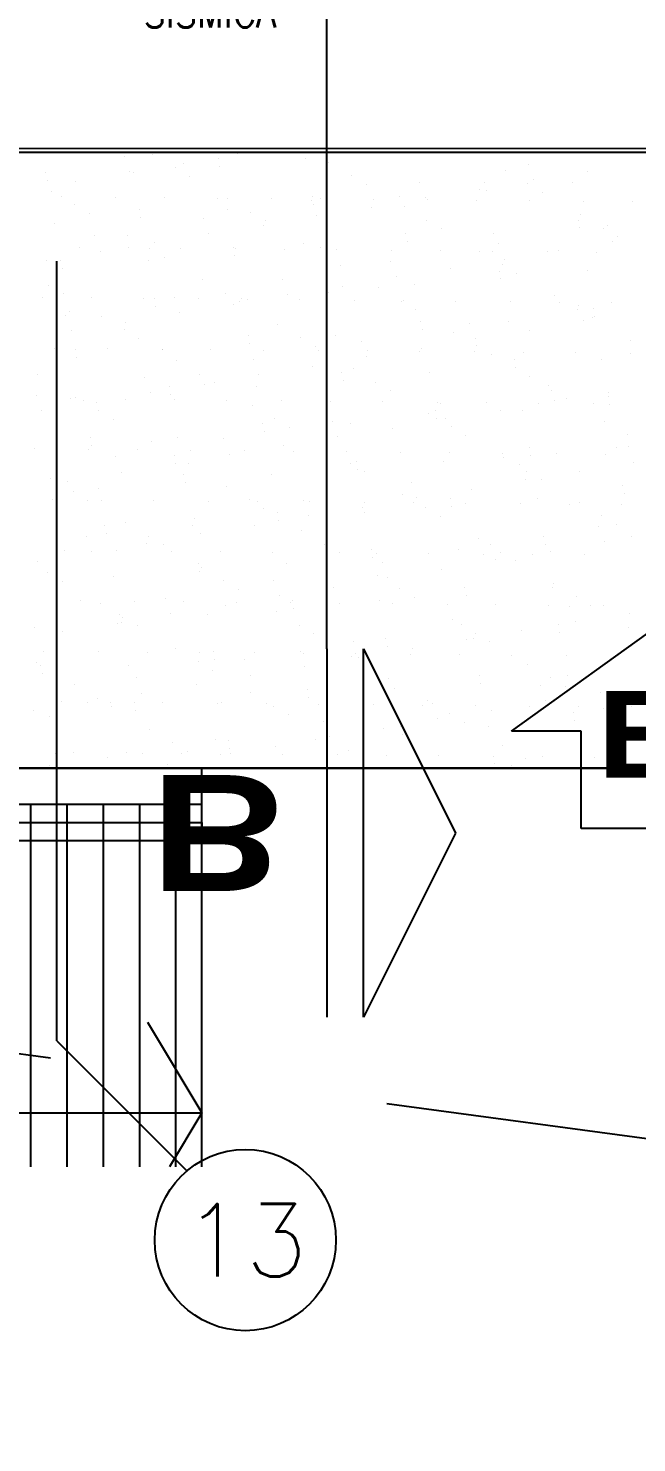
# Model space of a CAD drawing. Header units: millimetres. Extents: x -3 to 53, y -269 to 39.
# Drawn here: x 23.121 to 24.801, y 18.641 to 22.542 of the extents above; entities that cross this region are included whole.
import ezdxf
from ezdxf import colors
from ezdxf.entities.mleader import LeaderData, LeaderLine
from ezdxf.enums import TextEntityAlignment as Align
from ezdxf.math import Vec2, Vec3
from ezdxf.xclip import XClip

# ---------------------------------------------------------------- set-up
doc = ezdxf.new("R2010")
doc.units = ezdxf.units.MM
doc.header["$LTSCALE"] = 15
doc.header["$XCLIPFRAME"] = 2
for name, pattern in [('ACAD_ISO07W100', [3, 0, -3]), ('CENTER', [2, 1.25, -0.25, 0.25, -0.25]), ('HIDDEN2', [0.1875, 0.125, -0.0625]), ('PHANTOM', [63.5, 31.75, -6.35, 6.35, -6.35, 6.35, -6.35]), ('PHANTOM2', [1.25, 0.625, -0.125, 0.125, -0.125, 0.125, -0.125])]:
    doc.linetypes.add(name, pattern=pattern)
doc.layers.get('0').update_dxf_attribs({"color": 250})
for name, color, linetype in [('A-CORTE', 250, 'CENTER'), ('A-EJES', 251, 'PHANTOM'), ('A-MURO BAJO', 251, 'Continuous'), ('A-PROYECCIONES', 250, 'HIDDEN2'), ('A-TEXTO-INDICACIONES', 250, 'Continuous'), ('DLP_VERDE', 250, 'Continuous')]:
    doc.layers.add(name, color=color, linetype=linetype)
doc.layers.add('A-MUROS', color=252, linetype='Continuous', lineweight=30)
doc.styles.add('R140', font='', dxfattribs={"height": 3.55})
doc.styles.add('R160-75', font='', dxfattribs={"height": 0.6})
doc.styles.add('R80', font='ARIALN.TTF', dxfattribs={"height": 2.03})
doc.styles.add('ROMANS', font='romans.shx', dxfattribs={"width": 0.8})
doc.styles.add('TXT_COTAS', font='romans.shx', dxfattribs={"width": 0.8})
doc.styles.get('R140').set_extended_font_data('Arial Black', bold=True)
doc.styles.get('R160-75').set_extended_font_data('Arial Black', bold=True)

# ---------------------------------------------------------------- blocks, each defined once
blk = doc.blocks.new('A$C9f73720c')
at = {"linetype": 'Continuous'}
for p, q in [((60.3183, 104.4726, 0), (61.9443, 103.9763, 0)), ((60.2891, 104.377, 0), (61.9151, 103.8806, 0)), ((60.2599, 104.2813, 0), (61.886, 103.785, 0)), ((60.2307, 104.1857, 0), (61.8568, 103.6893, 0)), ((60.2015, 104.09, 0), (61.8276, 103.5937, 0))]:
    blk.add_line(p, q, dxfattribs=at)
blk.add_line((58.5687, 95.8296, 0), (61.1526, 104.294, 0))
at = {"extrusion": (-3.59203e-08, 1.08614e-08, 1), "elevation": -0.2526}
blk.add_lwpolyline([(57.8034, 96.0633), (60.3873, 104.5277), (60.4351, 104.5131), (57.8512, 96.0487)], close=True, dxfattribs=at)
at = {"layer": 'A-MURO BAJO'}
for p, q in [((59.2224, 107.0787, 0), (53.4761, 88.235, 0)), ((60.5942, 105.7193, 0), (54.0754, 84.364, 0)), ((61.9656, 104.0459, 0), (60.2438, 104.5715, 0)), ((60.3395, 104.5423, 0), (54.1573, 84.2898, 0))]:
    blk.add_line(p, q, dxfattribs=at)
at = {"layer": 'A-PROYECCIONES'}
for p, q in [((57.9161, 84.0296, 0), (65.9466, 129.074, 0)), ((51.8921, 84.3407, 0), (70.8171, 125.5768, 0))]:
    blk.add_line(p, q, dxfattribs=at)
at = {"layer": 'A-PROYECCIONES', "linetype": 'Continuous'}
for p, q in [((60.8697, 104.2236, 0), (61.1526, 104.294, 0)), ((61.1526, 104.294, 0), (61.3479, 104.0776, 0))]:
    blk.add_line(p, q, dxfattribs=at)
at = {"layer": 'DLP_VERDE'}
for p, q in [((59.2325, 107.0756), (53.4804, 88.2337)), ((54.0754, 84.364), (60.5853, 105.6901))]:
    blk.add_line(p, q, dxfattribs=at)
at = {"layer": 'DLP_VERDE', "linetype": 'Continuous'}
for p, q in [((59.0973, 106.1654), (59.0973, 106.1654)), ((58.9802, 106.0712), (58.9802, 106.0712)), ((59.1401, 106.0782), (59.1401, 106.0782)), ((59.1772, 106.0971), (59.1772, 106.0971)), ((59.1845, 106.0801), (59.1845, 106.0801)), ((59.0566, 106.0365), (59.0566, 106.0365)), ((59.1428, 106.0655), (59.1428, 106.0655)), ((59.46, 106.0466), (59.46, 106.0466)), ((59.4947, 106.036), (59.4947, 106.036)), ((58.9974, 106.0209), (58.9974, 106.0209)), ((59.089, 106.0163), (59.089, 106.0163)), ((59.1014, 106.0072), (59.1014, 106.0072)), ((59.1234, 106.0043), (59.1234, 106.0043)), ((59.2001, 106.0283), (59.2001, 106.0283)), ((59.3464, 106.0289), (59.3464, 106.0289)), ((59.2424, 105.9886), (59.2424, 105.9886)), ((59.3464, 105.9749), (59.3464, 105.9749)), ((59.3685, 105.972), (59.3685, 105.972)), ((59.3702, 105.9644), (59.3702, 105.9644)), ((59.4874, 105.9564), (59.4874, 105.9564)), ((59.7067, 105.9632), (59.7067, 105.9632)), ((59.7396, 105.9551), (59.7396, 105.9551)), ((59.784, 105.957), (59.784, 105.957)), ((58.9136, 105.919), (58.9136, 105.919)), ((58.958, 105.9209), (58.958, 105.9209)), ((58.9992, 105.934), (58.9992, 105.934)), ((59.1667, 105.9301), (59.1667, 105.9301)), ((59.3266, 105.937), (59.3266, 105.937)), ((59.3358, 105.9328), (59.3358, 105.9328)), ((59.371, 105.939), (59.371, 105.939)), ((59.5797, 105.9481), (59.5797, 105.9481)), ((59.5915, 105.9427), (59.5915, 105.9427)), ((59.6135, 105.9398), (59.6135, 105.9398)), ((59.7325, 105.9241), (59.7325, 105.9241)), ((58.9648, 105.9025), (58.9648, 105.9025)), ((59.0112, 105.8924), (59.0112, 105.8924)), ((59.1595, 105.8994), (59.1595, 105.8994)), ((59.282, 105.8836), (59.282, 105.8836)), ((59.303, 105.8912), (59.303, 105.8912)), ((59.4492, 105.8918), (59.4492, 105.8918)), ((59.5975, 105.8989), (59.5975, 105.8989)), ((59.6529, 105.914), (59.6529, 105.914)), ((59.741, 105.8906), (59.741, 105.8906)), ((59.8365, 105.9104), (59.8365, 105.9104)), ((59.8585, 105.9075), (59.8585, 105.9075)), ((59.8873, 105.8913), (59.8873, 105.8913)), ((59.9775, 105.8918), (59.9775, 105.8918)), ((58.9111, 105.8532), (58.9111, 105.8532)), ((59.9341, 105.862), (59.9341, 105.862)), ((59.1922, 105.8013), (59.1922, 105.8013)), ((59.5287, 105.8001), (59.5287, 105.8001)), ((59.5575, 105.7978), (59.5575, 105.7978)), ((59.5631, 105.8317), (59.5631, 105.8317)), ((59.7662, 105.8069), (59.7662, 105.8069)), ((59.8997, 105.8305), (59.8997, 105.8305)), ((59.9261, 105.8139), (59.9261, 105.8139)), ((59.9705, 105.8158), (59.9705, 105.8158)), ((60.1792, 105.8249), (60.1792, 105.8249)), ((60.2168, 105.8116), (60.2168, 105.8116)), ((58.9272, 105.79), (58.9272, 105.79)), ((58.9402, 105.7708), (58.9402, 105.7708)), ((58.9493, 105.7871), (58.9493, 105.7871)), ((59.0683, 105.7714), (59.0683, 105.7714)), ((59.1001, 105.7778), (59.1001, 105.7778)), ((59.1445, 105.7798), (59.1445, 105.7798)), ((59.1578, 105.7698), (59.1578, 105.7698)), ((59.2623, 105.7623), (59.2623, 105.7623)), ((59.3532, 105.7889), (59.3532, 105.7889)), ((59.5131, 105.7959), (59.5131, 105.7959)), ((59.7004, 105.7618), (59.7004, 105.7618)), ((59.8459, 105.7813), (59.8459, 105.7813)), ((60.1384, 105.7612), (60.1384, 105.7612)), ((58.9678, 105.7546), (58.9678, 105.7546)), ((59.1041, 105.7205), (59.1041, 105.7205)), ((59.114, 105.7553), (59.114, 105.7553)), ((59.1723, 105.7577), (59.1723, 105.7577)), ((59.1943, 105.7548), (59.1943, 105.7548)), ((59.3133, 105.7392), (59.3133, 105.7392)), ((59.4058, 105.7541), (59.4058, 105.7541)), ((59.4173, 105.7255), (59.4173, 105.7255)), ((59.4393, 105.7226), (59.4393, 105.7226)), ((59.475, 105.7509), (59.475, 105.7509)), ((59.5521, 105.7547), (59.5521, 105.7547)), ((59.8438, 105.7535), (59.8438, 105.7535)), ((59.9901, 105.7542), (59.9901, 105.7542)), ((60.1271, 105.7293), (60.1271, 105.7293)), ((60.2819, 105.753), (60.2819, 105.753)), ((60.4281, 105.7537), (60.4281, 105.7537)), ((60.4636, 105.7282), (60.4636, 105.7282)), ((59.5583, 105.7069), (59.5583, 105.7069)), ((59.6623, 105.6932), (59.6623, 105.6932)), ((59.6844, 105.6903), (59.6844, 105.6903)), ((59.7561, 105.699), (59.7561, 105.699)), ((60.0926, 105.6978), (60.0926, 105.6978)), ((60.3657, 105.6838), (60.3657, 105.6838)), ((60.5256, 105.6907), (60.5256, 105.6907)), ((60.57, 105.6927), (60.57, 105.6927)), ((59.3852, 105.6686), (59.3852, 105.6686)), ((59.5397, 105.6477), (59.5397, 105.6477)), ((59.6996, 105.6547), (59.6996, 105.6547)), ((59.7217, 105.6674), (59.7217, 105.6674)), ((59.744, 105.6566), (59.744, 105.6566)), ((59.8033, 105.6746), (59.8033, 105.6746)), ((59.9073, 105.6609), (59.9073, 105.6609)), ((59.9294, 105.658), (59.9294, 105.658)), ((59.9527, 105.6657), (59.9527, 105.6657)), ((60.0389, 105.6486), (60.0389, 105.6486)), ((60.0484, 105.6424), (60.0484, 105.6424)), ((60.1126, 105.6727), (60.1126, 105.6727)), ((60.157, 105.6747), (60.157, 105.6747)), ((60.4098, 105.6789), (60.4098, 105.6789)), ((58.8736, 105.6186), (58.8736, 105.6186)), ((58.918, 105.6206), (58.918, 105.6206)), ((58.9271, 105.6257), (58.9271, 105.6257)), ((58.9799, 105.6067), (58.9799, 105.6067)), ((59.0143, 105.6382), (59.0143, 105.6382)), ((59.0706, 105.6175), (59.0706, 105.6175)), ((59.1267, 105.6297), (59.1267, 105.6297)), ((59.2169, 105.6182), (59.2169, 105.6182)), ((59.2866, 105.6367), (59.2866, 105.6367)), ((59.331, 105.6386), (59.331, 105.6386)), ((59.3508, 105.6371), (59.3508, 105.6371)), ((59.3652, 105.6252), (59.3652, 105.6252)), ((59.5086, 105.617), (59.5086, 105.617)), ((59.6549, 105.6176), (59.6549, 105.6176)), ((59.668, 105.6182), (59.668, 105.6182)), ((59.8032, 105.6247), (59.8032, 105.6247)), ((59.9467, 105.6164), (59.9467, 105.6164)), ((60.0929, 105.6171), (60.0929, 105.6171)), ((60.1524, 105.6287), (60.1524, 105.6287)), ((60.1744, 105.6258), (60.1744, 105.6258)), ((60.2412, 105.6241), (60.2412, 105.6241)), ((60.2934, 105.6101), (60.2934, 105.6101)), ((60.3847, 105.6159), (60.3847, 105.6159)), ((60.531, 105.6166), (60.531, 105.6166)), ((58.7751, 105.5699), (58.7751, 105.5699)), ((59.297, 105.5878), (59.297, 105.5878)), ((59.9491, 105.5663), (59.9491, 105.5663)), ((60.2856, 105.5651), (60.2856, 105.5651)), ((60.32, 105.5966), (60.32, 105.5966)), ((60.3974, 105.5964), (60.3974, 105.5964)), ((60.4194, 105.5935), (60.4194, 105.5935)), ((60.5384, 105.5779), (60.5384, 105.5779)), ((58.8941, 105.5542), (58.8941, 105.5542)), ((58.9261, 105.5575), (58.9261, 105.5575)), ((58.9981, 105.5405), (58.9981, 105.5405)), ((59.0201, 105.5376), (59.0201, 105.5376)), ((59.5782, 105.5359), (59.5782, 105.5359)), ((59.9147, 105.5347), (59.9147, 105.5347)), ((60.1392, 105.5246), (60.1392, 105.5246)), ((60.2991, 105.5315), (60.2991, 105.5315)), ((60.3435, 105.5335), (60.3435, 105.5335)), ((59.03, 105.4886), (59.03, 105.4886)), ((59.1391, 105.522), (59.1391, 105.522)), ((59.2072, 105.5055), (59.2072, 105.5055)), ((59.2431, 105.5083), (59.2431, 105.5083)), ((59.2652, 105.5054), (59.2652, 105.5054)), ((59.3132, 105.4885), (59.3132, 105.4885)), ((59.3842, 105.4897), (59.3842, 105.4897)), ((59.468, 105.4881), (59.468, 105.4881)), ((59.4731, 105.4955), (59.4731, 105.4955)), ((59.5175, 105.4974), (59.5175, 105.4974)), ((59.5438, 105.5044), (59.5438, 105.5044)), ((59.7262, 105.5065), (59.7262, 105.5065)), ((59.8609, 105.4855), (59.8609, 105.4855)), ((59.8861, 105.5135), (59.8861, 105.5135)), ((59.906, 105.4876), (59.906, 105.4876)), ((59.9305, 105.5155), (59.9305, 105.5155)), ((60.2319, 105.5159), (60.2319, 105.5159)), ((60.3441, 105.487), (60.3441, 105.487)), ((58.8363, 105.4752), (58.8363, 105.4752)), ((58.8817, 105.4816), (58.8817, 105.4816)), ((58.9003, 105.4705), (58.9003, 105.4705)), ((59.0601, 105.4774), (59.0601, 105.4774)), ((59.1045, 105.4794), (59.1045, 105.4794)), ((59.1728, 105.474), (59.1728, 105.474)), ((59.1734, 105.4804), (59.1734, 105.4804)), ((59.3197, 105.4811), (59.3197, 105.4811)), ((59.4882, 105.476), (59.4882, 105.476)), ((59.49, 105.4551), (59.49, 105.4551)), ((59.5102, 105.4731), (59.5102, 105.4731)), ((59.6115, 105.4799), (59.6115, 105.4799)), ((59.6292, 105.4574), (59.6292, 105.4574)), ((59.7577, 105.4805), (59.7577, 105.4805)), ((60.0495, 105.4793), (60.0495, 105.4793)), ((60.1958, 105.48), (60.1958, 105.48)), ((60.4875, 105.4788), (60.4875, 105.4788)), ((60.513, 105.464), (60.513, 105.464)), ((58.8019, 105.4436), (58.8019, 105.4436)), ((59.1191, 105.4248), (59.1191, 105.4248)), ((59.7332, 105.4437), (59.7332, 105.4437)), ((59.7552, 105.4408), (59.7552, 105.4408)), ((59.8742, 105.4252), (59.8742, 105.4252)), ((59.9782, 105.4115), (59.9782, 105.4115)), ((60.0002, 105.4086), (60.0002, 105.4086)), ((60.1421, 105.4336), (60.1421, 105.4336)), ((60.4786, 105.4324), (60.4786, 105.4324)), ((58.7482, 105.3944), (58.7482, 105.3944)), ((59.4002, 105.3728), (59.4002, 105.3728)), ((59.7367, 105.3717), (59.7367, 105.3717)), ((59.7711, 105.4032), (59.7711, 105.4032)), ((60.0726, 105.3723), (60.0726, 105.3723)), ((60.1077, 105.4021), (60.1077, 105.4021)), ((60.117, 105.3743), (60.117, 105.3743)), ((60.1192, 105.3929), (60.1192, 105.3929)), ((60.2232, 105.3792), (60.2232, 105.3792)), ((60.2453, 105.3763), (60.2453, 105.3763)), ((60.3257, 105.3834), (60.3257, 105.3834)), ((60.4248, 105.3832), (60.4248, 105.3832)), ((60.4856, 105.3904), (60.4856, 105.3904)), ((58.7199, 105.337), (58.7199, 105.337)), ((58.8382, 105.3438), (58.8382, 105.3438)), ((58.9845, 105.3445), (58.9845, 105.3445)), ((59.0293, 105.3425), (59.0293, 105.3425)), ((59.0868, 105.3293), (59.0868, 105.3293)), ((59.1328, 105.3515), (59.1328, 105.3515)), ((59.2466, 105.3363), (59.2466, 105.3363)), ((59.2763, 105.3433), (59.2763, 105.3433)), ((59.291, 105.3382), (59.291, 105.3382)), ((59.3658, 105.3413), (59.3658, 105.3413)), ((59.4225, 105.3439), (59.4225, 105.3439)), ((59.4997, 105.3473), (59.4997, 105.3473)), ((59.5708, 105.351), (59.5708, 105.351)), ((59.6596, 105.3543), (59.6596, 105.3543)), ((59.704, 105.3562), (59.704, 105.3562)), ((59.7143, 105.3427), (59.7143, 105.3427)), ((59.8606, 105.3434), (59.8606, 105.3434)), ((59.9127, 105.3654), (59.9127, 105.3654)), ((60.0089, 105.3505), (60.0089, 105.3505)), ((60.0539, 105.3528), (60.0539, 105.3528)), ((60.1523, 105.3422), (60.1523, 105.3422)), ((60.2986, 105.3429), (60.2986, 105.3429)), ((60.3643, 105.3607), (60.3643, 105.3607)), ((60.4469, 105.3499), (60.4469, 105.3499)), ((60.4683, 105.347), (60.4683, 105.347)), ((58.8239, 105.3233), (58.8239, 105.3233)), ((58.8336, 105.3182), (58.8336, 105.3182)), ((58.846, 105.3204), (58.846, 105.3204)), ((58.878, 105.3202), (58.878, 105.3202)), ((58.965, 105.3048), (58.965, 105.3048)), ((58.9949, 105.311), (58.9949, 105.311)), ((59.069, 105.2911), (59.069, 105.2911)), ((59.3121, 105.2921), (59.3121, 105.2921)), ((59.683, 105.3224), (59.683, 105.3224)), ((60.3351, 105.3009), (60.3351, 105.3009)), ((58.9411, 105.2617), (58.9411, 105.2617)), ((59.091, 105.2882), (59.091, 105.2882)), ((59.21, 105.2725), (59.21, 105.2725)), ((59.314, 105.2588), (59.314, 105.2588)), ((59.336, 105.2559), (59.336, 105.2559)), ((59.9641, 105.2705), (59.9641, 105.2705)), ((60.3006, 105.2694), (60.3006, 105.2694)), ((58.7976, 105.2149), (58.7976, 105.2149)), ((59.2356, 105.2144), (59.2356, 105.2144)), ((59.455, 105.2402), (59.455, 105.2402)), ((59.559, 105.2265), (59.559, 105.2265)), ((59.5811, 105.2236), (59.5811, 105.2236)), ((59.5932, 105.2402), (59.5932, 105.2402)), ((59.6737, 105.2139), (59.6737, 105.2139)), ((59.8461, 105.2131), (59.8461, 105.2131)), ((59.8905, 105.2151), (59.8905, 105.2151)), ((59.9297, 105.239), (59.9297, 105.239)), ((60.0992, 105.2242), (60.0992, 105.2242)), ((60.1117, 105.2133), (60.1117, 105.2133)), ((60.2469, 105.2201), (60.2469, 105.2201)), ((60.2591, 105.2312), (60.2591, 105.2312)), ((60.3035, 105.2331), (60.3035, 105.2331)), ((58.8513, 105.1794), (58.8513, 105.1794)), ((58.9411, 105.2067), (58.9411, 105.2067)), ((59.0201, 105.1771), (59.0201, 105.1771)), ((59.0645, 105.179), (59.0645, 105.179)), ((59.0874, 105.2074), (59.0874, 105.2074)), ((59.1879, 105.1783), (59.1879, 105.1783)), ((59.2223, 105.2098), (59.2223, 105.2098)), ((59.2733, 105.1881), (59.2733, 105.1881)), ((59.3791, 105.2062), (59.3791, 105.2062)), ((59.4331, 105.1951), (59.4331, 105.1951)), ((59.4775, 105.197), (59.4775, 105.197)), ((59.5254, 105.2068), (59.5254, 105.2068)), ((59.5588, 105.2086), (59.5588, 105.2086)), ((59.6862, 105.2062), (59.6862, 105.2062)), ((59.7, 105.208), (59.7, 105.208)), ((59.8041, 105.1943), (59.8041, 105.1943)), ((59.8171, 105.2056), (59.8171, 105.2056)), ((59.8261, 105.1914), (59.8261, 105.1914)), ((59.876, 105.1897), (59.876, 105.1897)), ((59.9451, 105.1757), (59.9451, 105.1757)), ((59.9634, 105.2063), (59.9634, 105.2063)), ((60.2552, 105.2051), (60.2552, 105.2051)), ((60.4015, 105.2058), (60.4015, 105.2058)), ((58.6515, 105.161), (58.6515, 105.161)), ((58.8169, 105.1479), (58.8169, 105.1479)), ((58.8603, 105.1701), (58.8603, 105.1701)), ((59.505, 105.1594), (59.505, 105.1594)), ((60.0491, 105.162), (60.0491, 105.162)), ((60.0711, 105.1591), (60.0711, 105.1591)), ((60.1571, 105.1378), (60.1571, 105.1378)), ((60.1901, 105.1435), (60.1901, 105.1435)), ((58.6498, 105.1061), (58.6498, 105.1061)), ((58.6718, 105.1032), (58.6718, 105.1032)), ((58.7632, 105.0986), (58.7632, 105.0986)), ((59.1341, 105.129), (59.1341, 105.129)), ((59.7862, 105.1075), (59.7862, 105.1075)), ((60.1227, 105.1063), (60.1227, 105.1063)), ((60.2941, 105.1298), (60.2941, 105.1298)), ((60.3161, 105.1269), (60.3161, 105.1269)), ((58.7522, 105.0708), (58.7522, 105.0708)), ((58.7908, 105.0876), (58.7908, 105.0876)), ((58.8948, 105.0739), (58.8948, 105.0739)), ((58.9004, 105.0778), (58.9004, 105.0778)), ((58.9168, 105.071), (58.9168, 105.071)), ((59.0439, 105.0696), (59.0439, 105.0696)), ((59.1902, 105.0703), (59.1902, 105.0703)), ((59.3385, 105.0773), (59.3385, 105.0773)), ((59.4152, 105.0771), (59.4152, 105.0771)), ((59.4819, 105.0691), (59.4819, 105.0691)), ((59.6282, 105.0697), (59.6282, 105.0697)), ((59.664, 105.0559), (59.664, 105.0559)), ((59.7518, 105.0759), (59.7518, 105.0759)), ((59.7765, 105.0768), (59.7765, 105.0768)), ((59.8727, 105.065), (59.8727, 105.065)), ((59.92, 105.0685), (59.92, 105.0685)), ((60.0326, 105.072), (60.0326, 105.072)), ((60.0663, 105.0692), (60.0663, 105.0692)), ((60.0689, 105.057), (60.0689, 105.057)), ((60.077, 105.0739), (60.077, 105.0739)), ((60.2145, 105.0762), (60.2145, 105.0762)), ((60.2857, 105.083), (60.2857, 105.083)), ((60.358, 105.068), (60.358, 105.068)), ((58.7936, 105.0179), (58.7936, 105.0179)), ((58.838, 105.0198), (58.838, 105.0198)), ((59.0358, 105.0553), (59.0358, 105.0553)), ((59.0443, 105.0467), (59.0443, 105.0467)), ((59.0468, 105.0289), (59.0468, 105.0289)), ((59.1398, 105.0416), (59.1398, 105.0416)), ((59.1619, 105.0387), (59.1619, 105.0387)), ((59.2066, 105.0359), (59.2066, 105.0359)), ((59.251, 105.0378), (59.251, 105.0378)), ((59.2809, 105.023), (59.2809, 105.023)), ((59.3808, 105.0456), (59.3808, 105.0456)), ((59.4598, 105.0469), (59.4598, 105.0469)), ((59.6196, 105.0539), (59.6196, 105.0539)), ((59.698, 105.0267), (59.698, 105.0267)), ((58.6338, 105.0109), (58.6338, 105.0109)), ((58.639, 104.9848), (58.639, 104.9848)), ((58.6734, 105.0164), (58.6734, 105.0164)), ((59.0099, 105.0152), (59.0099, 105.0152)), ((59.3271, 104.9963), (59.3271, 104.9963)), ((59.3849, 105.0093), (59.3849, 105.0093)), ((59.4069, 105.0064), (59.4069, 105.0064)), ((59.5259, 104.9908), (59.5259, 104.9908)), ((60.3501, 105.0051), (60.3501, 105.0051)), ((58.9562, 104.9659), (58.9562, 104.9659)), ((59.0033, 104.9407), (59.0033, 104.9407)), ((59.4413, 104.9402), (59.4413, 104.9402)), ((59.6082, 104.9444), (59.6082, 104.9444)), ((59.6299, 104.9771), (59.6299, 104.9771)), ((59.6519, 104.9742), (59.6519, 104.9742)), ((59.7709, 104.9585), (59.7709, 104.9585)), ((59.8749, 104.9448), (59.8749, 104.9448)), ((59.8793, 104.9397), (59.8793, 104.9397)), ((59.897, 104.9419), (59.897, 104.9419)), ((59.9447, 104.9432), (59.9447, 104.9432)), ((59.9791, 104.9748), (59.9791, 104.9748)), ((60.3157, 104.9736), (60.3157, 104.9736)), ((60.3174, 104.9391), (60.3174, 104.9391)), ((58.5852, 104.9356), (58.5852, 104.9356)), ((58.7087, 104.933), (58.7087, 104.933)), ((58.855, 104.9337), (58.855, 104.9337)), ((59.1467, 104.9325), (59.1467, 104.9325)), ((59.2373, 104.914), (59.2373, 104.914)), ((59.293, 104.9332), (59.293, 104.9332)), ((59.5738, 104.9129), (59.5738, 104.9129)), ((59.5848, 104.932), (59.5848, 104.932)), ((59.6463, 104.9058), (59.6463, 104.9058)), ((59.7311, 104.9326), (59.7311, 104.9326)), ((59.8061, 104.9128), (59.8061, 104.9128)), ((59.8505, 104.9147), (59.8505, 104.9147)), ((60.0159, 104.9263), (60.0159, 104.9263)), ((60.0228, 104.9314), (60.0228, 104.9314)), ((60.0592, 104.9238), (60.0592, 104.9238)), ((60.1199, 104.9126), (60.1199, 104.9126)), ((60.142, 104.9097), (60.142, 104.9097)), ((60.1691, 104.9321), (60.1691, 104.9321)), ((60.2191, 104.9308), (60.2191, 104.9308)), ((60.2619, 104.9243), (60.2619, 104.9243)), ((60.2635, 104.9327), (60.2635, 104.9327)), ((58.6166, 104.8704), (58.6166, 104.8704)), ((58.8203, 104.8697), (58.8203, 104.8697)), ((58.8664, 104.8837), (58.8664, 104.8837)), ((58.9801, 104.8767), (58.9801, 104.8767)), ((59.0245, 104.8786), (59.0245, 104.8786)), ((59.2029, 104.8825), (59.2029, 104.8825)), ((59.2333, 104.8877), (59.2333, 104.8877)), ((59.3931, 104.8947), (59.3931, 104.8947)), ((59.4375, 104.8967), (59.4375, 104.8967)), ((59.5201, 104.8636), (59.5201, 104.8636)), ((59.891, 104.894), (59.891, 104.894)), ((60.261, 104.894), (60.261, 104.894)), ((58.5671, 104.8587), (58.5671, 104.8587)), ((58.6116, 104.8606), (58.6116, 104.8606)), ((58.7206, 104.8567), (58.7206, 104.8567)), ((58.7427, 104.8538), (58.7427, 104.8538)), ((58.832, 104.8521), (58.832, 104.8521)), ((58.8617, 104.8381), (58.8617, 104.8381)), ((58.9657, 104.8244), (58.9657, 104.8244)), ((59.1491, 104.8332), (59.1491, 104.8332)), ((60.1721, 104.8421), (60.1721, 104.8421)), ((58.6681, 104.8041), (58.6681, 104.8041)), ((58.7782, 104.8029), (58.7782, 104.8029)), ((58.8116, 104.7959), (58.8116, 104.7959)), ((58.9578, 104.7966), (58.9578, 104.7966)), ((58.9877, 104.8215), (58.9877, 104.8215)), ((59.1061, 104.8036), (59.1061, 104.8036)), ((59.1067, 104.8058), (59.1067, 104.8058)), ((59.2107, 104.7921), (59.2107, 104.7921)), ((59.2327, 104.7892), (59.2327, 104.7892)), ((59.2496, 104.7954), (59.2496, 104.7954)), ((59.3959, 104.7961), (59.3959, 104.7961)), ((59.5441, 104.8031), (59.5441, 104.8031)), ((59.6876, 104.7949), (59.6876, 104.7949)), ((59.8012, 104.8117), (59.8012, 104.8117)), ((59.8339, 104.7955), (59.8339, 104.7955)), ((59.9822, 104.8026), (59.9822, 104.8026)), ((60.1257, 104.7943), (60.1257, 104.7943)), ((60.1377, 104.8105), (60.1377, 104.8105)), ((60.2719, 104.795), (60.2719, 104.795)), ((59.0593, 104.751), (59.0593, 104.751)), ((59.3517, 104.7736), (59.3517, 104.7736)), ((59.3959, 104.7498), (59.3959, 104.7498)), ((59.4198, 104.7466), (59.4198, 104.7466)), ((59.4303, 104.7813), (59.4303, 104.7813)), ((59.4557, 104.7599), (59.4557, 104.7599)), ((59.4778, 104.757), (59.4778, 104.757)), ((59.5796, 104.7535), (59.5796, 104.7535)), ((59.624, 104.7555), (59.624, 104.7555)), ((59.7668, 104.7802), (59.7668, 104.7802)), ((59.8328, 104.7646), (59.8328, 104.7646)), ((59.9926, 104.7716), (59.9926, 104.7716)), ((60.037, 104.7735), (60.037, 104.7735)), ((60.084, 104.7613), (60.084, 104.7613)), ((60.2457, 104.7826), (60.2457, 104.7826)), ((58.5938, 104.7105), (58.5938, 104.7105)), ((58.6884, 104.7206), (58.6884, 104.7206)), ((58.7536, 104.7175), (58.7536, 104.7175)), ((58.7981, 104.7194), (58.7981, 104.7194)), ((59.0068, 104.7285), (59.0068, 104.7285)), ((59.0249, 104.7194), (59.0249, 104.7194)), ((59.1666, 104.7355), (59.1666, 104.7355)), ((59.211, 104.7375), (59.211, 104.7375)), ((59.5968, 104.7413), (59.5968, 104.7413)), ((59.7008, 104.7276), (59.7008, 104.7276)), ((59.713, 104.7309), (59.713, 104.7309)), ((59.7228, 104.7247), (59.7228, 104.7247)), ((59.8418, 104.7091), (59.8418, 104.7091)), ((58.654, 104.6891), (58.654, 104.6891)), ((58.7709, 104.667), (58.7709, 104.667)), ((58.9712, 104.6702), (58.9712, 104.6702)), ((59.209, 104.6665), (59.209, 104.6665)), ((59.3421, 104.7006), (59.3421, 104.7006)), ((59.647, 104.666), (59.647, 104.666)), ((59.9458, 104.6954), (59.9458, 104.6954)), ((59.9678, 104.6925), (59.9678, 104.6925)), ((59.9942, 104.679), (59.9942, 104.679)), ((60.0868, 104.6768), (60.0868, 104.6768)), ((58.5465, 104.6395), (58.5465, 104.6395)), ((58.5685, 104.6366), (58.5685, 104.6366)), ((58.6003, 104.6398), (58.6003, 104.6398)), ((58.6226, 104.66), (58.6226, 104.66)), ((58.9144, 104.6588), (58.9144, 104.6588)), ((59.0607, 104.6595), (59.0607, 104.6595)), ((59.3524, 104.6583), (59.3524, 104.6583)), ((59.4987, 104.659), (59.4987, 104.659)), ((59.6232, 104.6486), (59.6232, 104.6486)), ((59.7905, 104.6578), (59.7905, 104.6578)), ((59.9367, 104.6584), (59.9367, 104.6584)), ((59.9598, 104.6475), (59.9598, 104.6475)), ((60.085, 104.6655), (60.085, 104.6655)), ((60.1791, 104.6304), (60.1791, 104.6304)), ((60.1908, 104.6631), (60.1908, 104.6631)), ((60.2128, 104.6602), (60.2128, 104.6602)), ((60.2235, 104.6323), (60.2235, 104.6323)), ((60.2285, 104.6572), (60.2285, 104.6572)), ((58.6875, 104.6209), (58.6875, 104.6209)), ((58.7915, 104.6072), (58.7915, 104.6072)), ((58.8136, 104.6043), (58.8136, 104.6043)), ((58.8814, 104.5879), (58.8814, 104.5879)), ((58.9325, 104.5886), (58.9325, 104.5886)), ((59.2523, 104.6183), (59.2523, 104.6183)), ((59.3531, 104.5943), (59.3531, 104.5943)), ((59.3975, 104.5963), (59.3975, 104.5963)), ((59.5888, 104.6171), (59.5888, 104.6171)), ((59.6063, 104.6054), (59.6063, 104.6054)), ((59.7661, 104.6124), (59.7661, 104.6124)), ((59.8105, 104.6143), (59.8105, 104.6143)), ((59.906, 104.5982), (59.906, 104.5982)), ((60.0193, 104.6234), (60.0193, 104.6234)), ((58.7803, 104.5693), (58.7803, 104.5693)), ((58.847, 104.5564), (58.847, 104.5564)), ((58.9401, 104.5763), (58.9401, 104.5763)), ((58.9846, 104.5783), (58.9846, 104.5783)), ((59.0365, 104.5749), (59.0365, 104.5749)), ((59.0586, 104.572), (59.0586, 104.572)), ((59.1776, 104.5564), (59.1776, 104.5564)), ((59.1933, 104.5874), (59.1933, 104.5874)), ((59.2179, 104.5867), (59.2179, 104.5867)), ((59.5351, 104.5679), (59.5351, 104.5679)), ((58.8738, 104.5299), (58.8738, 104.5299)), ((59.0172, 104.5217), (59.0172, 104.5217)), ((59.1635, 104.5224), (59.1635, 104.5224)), ((59.1642, 104.5375), (59.1642, 104.5375)), ((59.2816, 104.5427), (59.2816, 104.5427)), ((59.3036, 104.5398), (59.3036, 104.5398)), ((59.3118, 104.5294), (59.3118, 104.5294)), ((59.4226, 104.5241), (59.4226, 104.5241)), ((59.4553, 104.5212), (59.4553, 104.5212)), ((59.5266, 104.5104), (59.5266, 104.5104)), ((59.6015, 104.5218), (59.6015, 104.5218)), ((59.7498, 104.5289), (59.7498, 104.5289)), ((59.8162, 104.5159), (59.8162, 104.5159)), ((59.8933, 104.5206), (59.8933, 104.5206)), ((60.0396, 104.5213), (60.0396, 104.5213)), ((60.1527, 104.5148), (60.1527, 104.5148)), ((60.1872, 104.5463), (60.1872, 104.5463)), ((60.1879, 104.5284), (60.1879, 104.5284)), ((59.4453, 104.4856), (59.4453, 104.4856)), ((59.5486, 104.5075), (59.5486, 104.5075)), ((59.6676, 104.4919), (59.6676, 104.4919)), ((59.7716, 104.4782), (59.7716, 104.4782)), ((59.7818, 104.4844), (59.7818, 104.4844)), ((59.7937, 104.4753), (59.7937, 104.4753)), ((59.9526, 104.4712), (59.9526, 104.4712)), ((59.997, 104.4731), (59.997, 104.4731)), ((60.2058, 104.4823), (60.2058, 104.4823)), ((59.0744, 104.4552), (59.0744, 104.4552)), ((59.1266, 104.4351), (59.1266, 104.4351)), ((59.1711, 104.4371), (59.1711, 104.4371)), ((59.3798, 104.4462), (59.3798, 104.4462)), ((59.4109, 104.454), (59.4109, 104.454)), ((59.5396, 104.4532), (59.5396, 104.4532)), ((59.584, 104.4551), (59.584, 104.4551)), ((59.7281, 104.4352), (59.7281, 104.4352)), ((59.7928, 104.4642), (59.7928, 104.4642)), ((59.9126, 104.4596), (59.9126, 104.4596)), ((60.0167, 104.4459), (60.0167, 104.4459)), ((60.0387, 104.443), (60.0387, 104.443)), ((60.099, 104.4655), (60.099, 104.4655)), ((59.3571, 104.4048), (59.3571, 104.4048)), ((60.1577, 104.4273), (60.1577, 104.4273)), ((59.2663, 104.3853), (59.2663, 104.3853)), ((59.4146, 104.3923), (59.4146, 104.3923)), ((59.5581, 104.3841), (59.5581, 104.3841)), ((59.7044, 104.3847), (59.7044, 104.3847)), ((59.8527, 104.3918), (59.8527, 104.3918)), ((59.9961, 104.3835), (59.9961, 104.3835)), ((60.0092, 104.3832), (60.0092, 104.3832)), ((60.1424, 104.3842), (60.1424, 104.3842)), ((59.6039, 104.3213), (59.6039, 104.3213)), ((59.6383, 104.3529), (59.6383, 104.3529)), ((59.9748, 104.3517), (59.9748, 104.3517)), ((59.9793, 104.323), (59.9793, 104.323)), ((60.1391, 104.33), (60.1391, 104.33)), ((59.5663, 104.305), (59.5663, 104.305)), ((59.7261, 104.312), (59.7261, 104.312)), ((59.7705, 104.3139), (59.7705, 104.3139)), ((59.921, 104.3025), (59.921, 104.3025)), ((59.7385, 104.2424), (59.7385, 104.2424)), ((59.8072, 104.2476), (59.8072, 104.2476)), ((59.9555, 104.2547), (59.9555, 104.2547)), ((60.099, 104.2464), (60.099, 104.2464)), ((59.8312, 104.2202), (59.8312, 104.2202)), ((59.8425, 104.2287), (59.8425, 104.2287)), ((59.8645, 104.2258), (59.8645, 104.2258)), ((59.9835, 104.2101), (59.9835, 104.2101)), ((59.957, 104.1728), (59.957, 104.1728)), ((60.0875, 104.1965), (60.0875, 104.1965)), ((60.1096, 104.1935), (60.1096, 104.1935)), ((60.114, 104.1698), (60.114, 104.1698))]:
    blk.add_line(p, q, dxfattribs=at)
at = {"layer": 'DLP_VERDE'}
blk.add_arc((59.7346, 105.9823), 0.8995, 341.0494, 71.1439, dxfattribs=at)
at = {"style": 'R80'}
for height, rotation, p in [(0.09, 0.009, (39.554, 141.0046, 0)), (0.09, 0.009, (45.7984, 139.3226, 0)), (0.09, 0.009, (50.4634, 135.3578, 0)), (0.09, 0.009, (41.9784, 129.0436, 0)), (0.09, 0.009, (37.8409, 128.6089, 0)), (0.09, 0.009, (35.483, 116.3582, 0)), (0.09, 0.009, (38.5607, 113.6321, 0)), (0.09, 0.009, (45.1292, 84.3757, 0)), (0.09, 0.009, (43.9111, 83.9335, 0)), (0.09, 0.009, (43.1485, 83.401, 0)), (0.09, 0.009, (28.0067, 80.1071, 0)), (0.09, 0.009, (44.3753, 79.9046, 0)), (0.09, 0.009, (55.151, 79.2173, 0)), (0.09, 0.009, (38.2608, 76.0049)), (0.09, 0.009, (39.0036, 75.5558)), (0.09, 0.009, (27.5137, 75.2133, 0)), (0.09, 0.009, (27.5137, 75.2133, 0)), (0.09, 0.009, (39.8519, 75.1543)), (0.09, 0.009, (25.3599, 70.2709, 0)), (0.09, 0.009, (32.1646, 69.192, 0)), (0.09, 0.009, (32.1646, 69.192, 0)), (0.09, 0.009, (26.9947, 68.6392, 0)), (0.09, 0.009, (59.8504, 67.3859, 0)), (0.09, 0.009, (24.839, 65.5107, 0)), (0.09, 0.009, (24.839, 65.5107, 0)), (0.09, 0.009, (33.5008, 60.261, 0)), (0.09, 0.009, (33.5008, 60.261, 0)), (0.09, 347.3908, (17.1069, 59.2726, 0)), (0.09, 0.009, (26.4708, 59.2035, 0)), (0.09, 0.009, (26.4708, 59.2035, 0)), (0.09, 0.009, (23.1216, 58.7685, 0)), (0.09, 0.009, (23.1216, 58.7685, 0)), (0.09, 0.009, (27.6632, 55.3959, 0)), (0.09, 0.009, (27.6632, 55.3959, 0)), (0.09, 0.009, (22.2239, 54.9818, 0)), (0.09, 0.009, (22.2239, 54.9818, 0)), (0.09, 0.009, (65.7174, 53.5803, 0)), (0.09, 0.009, (38.377, 51.7166, 0)), (0.09, 0.009, (38.377, 51.7166, 0)), (0.09, 0.009, (21.0294, 51.3767, 0)), (0.09, 0.009, (21.0294, 51.3767, 0)), (0.09, 0.009, (29.4091, 50.8876, 0)), (0.09, 0.009, (29.4091, 50.8876, 0)), (0.09, 0.009, (22.5184, 48.0808, 0)), (0.09, 0.009, (22.5184, 48.0808, 0)), (0.09, 0.009, (32.8305, 47.9478, 0)), (0.09, 0.009, (38.6414, 47.9238, 0)), (0.09, 1.5576, (45.5013, 47.0033, 0)), (0.09, 1.5576, (45.5013, 47.0033, 0)), (0.09, 1.5576, (42.9613, 45.8781, 0)), (0.09, 0.009, (31.2252, 43.4352, 0)), (0.09, 0.009, (31.2252, 43.4352, 0)), (0.09, 0.009, (24.8291, 43.3056, 0)), (0.09, 0.009, (24.8291, 43.3056, 0)), (0.09, 0.009, (28.8684, 42.6092, 0)), (0.09, 0.009, (28.8684, 42.6092, 0)), (0.09, 0.009, (46.0815, 42.4048, 0)), (0.09, 0.009, (19.0307, 42.0559, 0)), (0.09, 0.009, (19.0307, 42.0559, 0)), (0.09, 0.009, (70.9067, 41.0329, 0)), (0.09, 0.009, (22.7765, 38.7407, 0)), (0.09, 0.009, (22.7765, 38.7407, 0)), (0.09, 0.009, (17.8952, 37.4624, 0)), (0.09, 0.009, (17.8952, 37.4624, 0)), (0.09, 0.009, (25.8226, 33.2142, 0)), (0.09, 0.009, (21.5027, 31.2754, 0)), (0.1403, 0.009, (43.0178, 29.8778, 0)), (0.09, 0.009, (24.3978, 29.2659, 0)), (0.09, 0.009, (49.7565, 29.0287, 0)), (0.09, 0.009, (16.51, 28.4123, 0)), (0.09, 0.009, (16.51, 28.4123, 0)), (0.09, 0.009, (40.7946, 24.893, 0)), (0.09, 0.009, (18.1268, 23.6374, 0)), (0.09, 0.009, (20.346, 20.3291, 0)), (0.09, 0.009, (38.3365, 19.4632, 0)), (0.09, 0.009, (18.2869, 15.9828, 0)), (0.09, 0.009, (36.6694, 12.5977, 0)), (0.09, 337.7998, (24.7536, 11.2334, 0)), (0.09, 0.009, (33.5928, 10.3508, 0)), (0.09, 337.7998, (21.6109, 10.1247, 0)), (0.09, 337.7998, (16.5605, 9.5998, 0)), (0.09, 337.7998, (29.9414, 8.9534, 0)), (0.09, 337.7998, (31.6402, 7.9561, 0)), (0.09, 337.7998, (26.736, 7.7966, 0)), (0.09, 337.7998, (32.0288, 7.0232, 0)), (0.09, 0.009, (23.3239, 5.5763, 0)), (0.09, 0.009, (16.5347, 5.5678, 0)), (0.09, 0.009, (34.4718, 3.6379, 0))]:
    blk.add_attdef('N.P.T.+0.00', text='', height=height, rotation=rotation, dxfattribs=at).set_placement(p, align=Align.MIDDLE_CENTER)
for p in [(49.9263, 138.2431, 0), (56.6904, 136.252, 0), (60.5336, 135.5237, 0), (42.6322, 135.1839), (46.2516, 126.9171), (35.1548, 97.8545, 0), (31.2618, 93.9445, 0), (17.9393, 86.8861, 0), (34.7444, 85.6148, 0), (35.5048, 81.4636, 0), (34.6534, 76.9929, 0), (59.6668, 73.2509), (40.4113, 65.8421, 0), (43.5611, 65.2125, 0), (64.4681, 61.3857), (43.9111, 51.4927, 0), (32.9744, 51.0828, 0), (48.0327, 50.0735, 0), (69.3242, 50.0814, 0), (52.9599, 39.4701, 0), (74.4159, 35.7467, 0)]:
    blk.add_attdef('N.P.T.+0.00', text='', height=0.2109, dxfattribs=at).set_placement(p, align=Align.MIDDLE_CENTER)
blk = doc.blocks.new('*U31')
blk.add_lwpolyline([(-4.647, -4.353), (-4.647, 0.147), (-7.861, 0.147), (-0.147, 5.687), (7.568, 0.147), (4.353, 0.147), (4.353, -4.353)], close=True)
at = {"linetype": 'Continuous', "style": 'R140'}
blk.add_attdef('ELEVACION', text='', height=3.55, dxfattribs=at).set_placement((0, 0.002), align=Align.MIDDLE_CENTER)
blk = doc.blocks.new('*U104')
blk.add_line((-3, -5.08), (-3, 5.08))
blk.add_lwpolyline([(-4.016, 5.08), (-4.016, -5.08), (-6.556, 0)], close=True)
at = {"linetype": 'Continuous', "style": 'R160-75'}
blk.add_attdef('A', text='', height=0.3, dxfattribs=at).set_placement((0, 0), align=Align.MIDDLE_CENTER)
blk = doc.blocks.new('Cortes-Elev.')
at = {"layer": 'A-CORTE', "linetype": 'CENTER', "ltscale": 0.5}
blk.add_lwpolyline([(23.945, 20.8306), (23.945, 37.8534)], dxfattribs=at)
ref = blk.add_blockref('*U31', (24.9256, 20.5952), dxfattribs=dict(at, xscale=0.05980032655866058, yscale=0.05980032655866058, zscale=0.05980032655866058))
ref.add_attrib('ELEVACION', 'E2', dxfattribs={"layer": '0', "linetype": 'Continuous', "height": 0.2392, "style": 'R160-75'}).set_placement((24.9256, 20.5953), align=Align.MIDDLE_CENTER)
ref = blk.add_blockref('*U104', (23.645, 20.3226), dxfattribs=dict(at, xscale=0.1, yscale=0.1, zscale=-0.1, rotation=180))
ref.add_attrib('A', 'B', dxfattribs={"layer": '0', "linetype": 'Continuous', "extrusion": (0, 0, -1), "height": 0.32, "rotation": 180, "style": 'R160-75'}).set_placement((-23.645, 20.3226), align=Align.MIDDLE)
blk = doc.blocks.new('Ejes_Torre G')
at = {"layer": 'A-EJES', "linetype": 'PHANTOM2', "ltscale": 0.5}
blk.add_line((23.2, -2.45, 0), (23.559, -2.809, 0), dxfattribs=at)
at = {"layer": 'A-EJES', "linetype": 'PHANTOM2', "ltscale": 0.5, "elevation": 0}
blk.add_lwpolyline([(23.2, -2.45), (23.2, -0.3)], dxfattribs=at)
at = {"layer": 'A-EJES', "linetype": 'Continuous'}
blk.add_circle((23.7204, -3, 0), 0.25, dxfattribs=at)
at = {"layer": 'A-EJES', "linetype": 'Continuous', "style": 'ROMANS'}
blk.add_text('13', height=0.2, dxfattribs=at).set_placement((23.7204, -3, 0), align=Align.MIDDLE_CENTER)

msp = doc.modelspace()

# ---------------------------------------------------------------- block references
at = {"linetype": 'ACAD_ISO07W100', "ltscale": 5}
ref = msp.add_blockref('A$C9f73720c', (-94.0043, 47.5864), dxfattribs=dict(at, rotation=286.9770955472961))
XClip(ref).set_block_clipping_path([(53.9739667831, 80.2683385944), (69.3730303047, 130.7085147865), (51.0595701083, 136.2994971771), (35.6605065867, 85.8593209849)])

# ---------------------------------------------------------------- next in the draw order: block references
at = {"layer": 'A-CORTE'}
msp.add_blockref('Cortes-Elev.', (0, 0), dxfattribs=at)
at = {"layer": 'A-MUROS'}
msp.add_blockref('Ejes_Torre G', (0, 22.2), dxfattribs=at)

# ---------------------------------------------------------------- next in the draw order: leaders
at = {"layer": 'A-TEXTO-INDICACIONES'}
ml = msp.add_multileader_mtext('Standard', dxfattribs=at)
ml.set_content('\\pxsm1,t16;JUNTA \\PSISMICA', color=256, style='TXT_COTAS')
ml.set_leader_properties(color=256)
ml.build(insert=Vec2(0, 0))
ml.multileader.update_dxf_attribs({"dogleg_length": 0.05, "arrow_head_size": 0.07})
ctx = ml.context
ctx.base_point, ctx.char_height, ctx.arrow_head_size, ctx.landing_gap_size, ctx.plane_origin = Vec3(23.3888, 22.7397), 0.09, 0.07, 0.05, Vec3(23.3186, 22.8854)
notes = []
notes.append((ctx, [(0, (1, 1, 0), (23.2388, 22.7397), (1, 0), 0.15, [(0, [(23.1218, 23.065)], 0, [])])]))
ctx.mtext.insert, ctx.mtext.width, ctx.mtext.defined_height, ctx.mtext.flow_direction = Vec3(23.4388, 22.7847), 1.024058, 0.5146, 5
for ctx, leaders in notes:
    for number, flags, end, landing, length, lines in leaders:
        leader = LeaderData()
        leader.index, (leader.has_last_leader_line, leader.has_dogleg_vector, leader.attachment_direction) = number, flags
        leader.last_leader_point, leader.dogleg_vector, leader.dogleg_length = Vec3(end), Vec3(landing), length
        for number, points, colour, breaks in lines:
            line = LeaderLine()
            line.index, line.vertices, line.color, line.breaks = number, Vec3.list(points), colors.encode_raw_color(colour), breaks
            leader.lines.append(line)
        ctx.leaders.append(leader)

doc.saveas('drawing.dxf')
